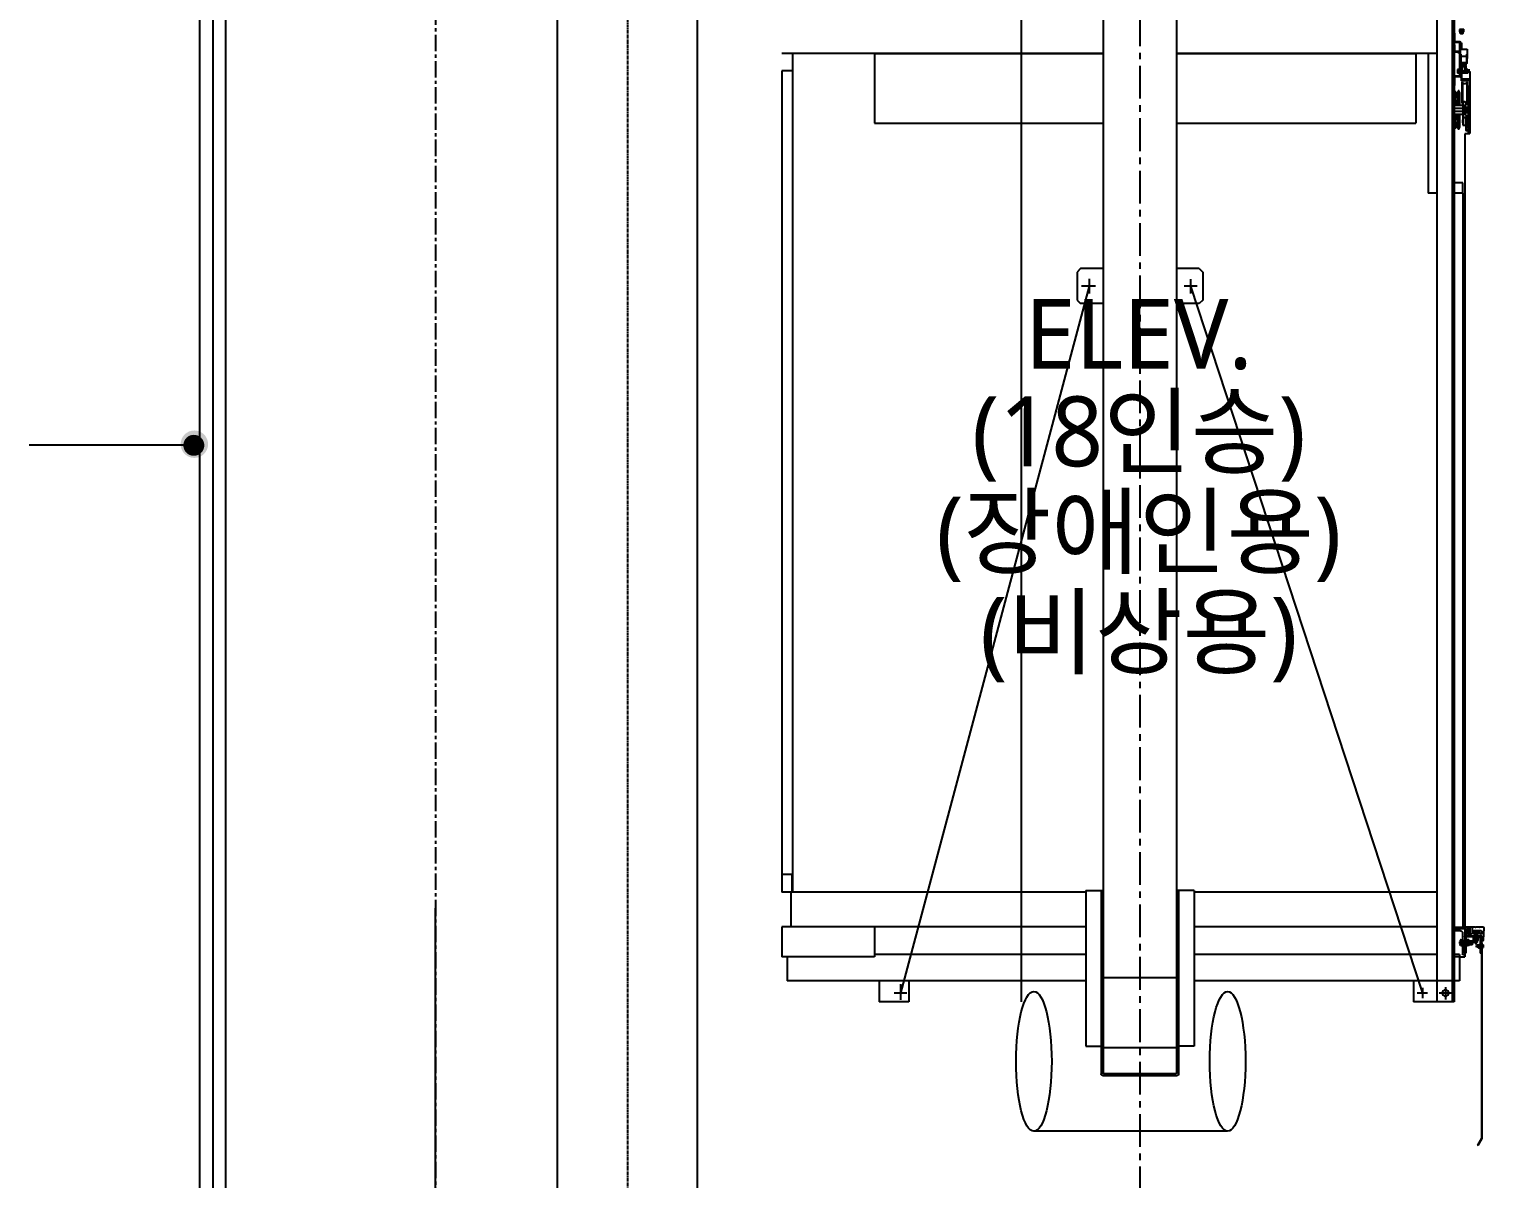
# Model space of a CAD drawing. Header units: millimetres. Extents: x -65167 to 413267, y -17142 to 66587.
# Drawn here: x 392137 to 396303, y 27915 to 31205 of the extents above; entities that cross this region are included whole.
import ezdxf
from ezdxf.enums import TextEntityAlignment as Align

# ---------------------------------------------------------------- set-up
doc = ezdxf.new("R2010")
doc.units = ezdxf.units.MM
doc.header["$LTSCALE"] = 75
doc.header["$MEASUREMENT"] = 0
doc.linetypes.add('CEN', pattern=[62, 60, -1, 0, -1])
doc.linetypes.add('CENTER', pattern=[2, 1.25, -0.25, 0.25, -0.25])
for name, color, linetype in [('A-ETC-9', 9, 'CONTINUOUS'), ('A-SYM', 7, 'CONTINUOUS'), ('CEN', 1, 'CEN'), ('CEN(ST)', 1, 'CENTER'), ('CON', 2, 'CONTINUOUS'), ('ELEV', 253, 'CONTINUOUS'), ('FIN(패널-T75 글라스울)', 6, 'CONTINUOUS'), ('INS', 251, 'BATTING'), ('LED', 7, 'CONTINUOUS'), ('TEXT(노트)', 7, 'CONTINUOUS')]:
    doc.layers.add(name, color=color, linetype=linetype)
doc.styles.add('나눔바른고딕', font='NanumBarunGothic.ttf')
doc.linetypes.add('BATTING', pattern='A,0.0001,-0.1,[134,ltypeshp.shx,S=0.1,R=0,X=-0.1,Y=0],-0.2,[134,ltypeshp.shx,S=0.1,R=180,X=0.1,Y=0],-0.1', length=0.4001)

# ---------------------------------------------------------------- blocks, each defined once
blk = doc.blocks.new('A$C52140DF3')
at = {"layer": 'ELEV'}
for p, q in [((832.6, 2983.7, 0), (832.6, -382.1, 0)), ((1042.6, 2986.9, 0), (1042.6, -382.1, 0)), ((37.6, 2759.9, 0), (37.6, -177.1, 0)), ((43.6, 2759.9, 0), (43.6, -177.1, 0)), ((87.6, 2759.9, 0), (87.6, -177.1, 0)), ((1277.6, 2759.9, 0), (1277.6, -177.1, 0)), ((10, 2604.8, 0), (10, 2603.8, 0)), ((10, 2604.8, 0), (22.5, 2604.8, 0)), ((22.5, 2603.8, 0), (10, 2603.8, 0)), ((10.5, 2603.8, 0), (10.5, 2598.3, 0)), ((22, 2602.8, 0), (10.5, 2602.8, 0)), ((11, 2598, 0), (10.5, 2598.3, 0)), ((11.6, 2597.8, 0), (11, 2598, 0)), ((12.2, 2597.8, 0), (11.6, 2597.8, 0)), ((20.5, 2597.8, 0), (11.9, 2597.8, 0)), ((12.8, 2598, 0), (12.2, 2597.8, 0)), ((12.2, 2594.8, 0), (12.2, 2597.8, 0)), ((12.2, 2594.8, 0), (13.2, 2593.8, 0)), ((20.2, 2594.8, 0), (12.2, 2594.8, 0)), ((13.3, 2598.3, 0), (12.8, 2598, 0)), ((13.2, 2593.8, 0), (13.2, 2597.8, 0)), ((19.2, 2593.8, 0), (13.2, 2593.8, 0)), ((13.3, 2602.8, 0), (13.3, 2598.3, 0)), ((14.5, 2597.9, 0), (13.3, 2598.3, 0)), ((15.6, 2597.8, 0), (14.5, 2597.9, 0)), ((16.8, 2597.8, 0), (15.6, 2597.8, 0)), ((18, 2597.9, 0), (16.8, 2597.8, 0)), ((19.1, 2598.3, 0), (18, 2597.9, 0)), ((19.1, 2602.8, 0), (19.1, 2598.3, 0)), ((19.6, 2598, 0), (19.1, 2598.3, 0)), ((19.2, 2593.8, 0), (19.2, 2597.8, 0)), ((19.2, 2593.8, 0), (20.2, 2594.8, 0)), ((20.2, 2597.8, 0), (19.6, 2598, 0)), ((20.8, 2597.8, 0), (20.2, 2597.8, 0)), ((20.2, 2594.8, 0), (20.2, 2597.8, 0)), ((21.4, 2598, 0), (20.8, 2597.8, 0)), ((22, 2598.3, 0), (21.4, 2598, 0)), ((22, 2603.8, 0), (22, 2598.3, 0)), ((22.5, 2604.8, 0), (22.5, 2603.8, 0)), ((36.4, 2594.8, 0), (36.4, 2571.4, 0)), ((36.4, 2594.8, 0), (37.6, 2594.8, 0)), ((36.4, 2588.3, 0), (37.6, 2588.3, 0)), ((37, 2604.8, 0), (37.1, 2604.8, 0)), ((37.1, 2604.8, 0), (37.3, 2604.7, 0)), ((37.3, 2604.7, 0), (37.4, 2604.7, 0)), ((37.4, 2604.7, 0), (37.5, 2604.6, 0)), ((37.5, 2604.6, 0), (37.6, 2604.6, 0)), ((38, 2594.8, 0), (38, 2571.4, 0)), ((20.4, 2548.8, 0), (0.4, 2548.8, 0)), ((0.4, 2548.8, 0), (0.4, 2521.8, 0)), ((16.4, 2566.3, 0), (16.4, 2548.8, 0)), ((17.7, 2567.2, 0), (17.8, 2567.8, 0)), ((18, 2566.6, 0), (17.7, 2567.2, 0)), ((17.8, 2567.8, 0), (18.4, 2568.5, 0)), ((18, 2567.9, 0), (18, 2548.8, 0)), ((18.4, 2568.5, 0), (19.6, 2569.1, 0)), ((19.4, 2566.9, 0), (19.5, 2567.2, 0)), ((19.6, 2566.6, 0), (19.4, 2566.9, 0)), ((19.5, 2567.2, 0), (19.8, 2567.5, 0)), ((19.6, 2569.1, 0), (21.2, 2569.8, 0)), ((19.6, 2566.6, 0), (19.6, 2548.8, 0)), ((19.8, 2567.5, 0), (20.4, 2567.8, 0)), ((19.8, 2567.3, 0), (22.8, 2567.3, 0)), ((20.4, 2567.8, 0), (21.2, 2568.2, 0)), ((20.4, 2548.8, 0), (20.4, 2521.8, 0)), ((20.7, 2541, 0), (21.4, 2541.4, 0)), ((21.2, 2569.8, 0), (34.8, 2569.8, 0)), ((21.2, 2568.2, 0), (34.8, 2568.2, 0)), ((21.4, 2541.4, 0), (22.4, 2541.8, 0)), ((22.4, 2541.8, 0), (35.9, 2541.8, 0)), ((22.8, 2567.3, 0), (22.8, 2541.8, 0)), ((22.8, 2542.8, 0), (23.9, 2542.8, 0)), ((22.8, 2542.3, 0), (24.4, 2542.3, 0)), ((23.9, 2542.8, 0), (24.4, 2542.3, 0)), ((23.9, 2542.8, 0), (23.9, 2541.8, 0)), ((24.4, 2542.3, 0), (24.4, 2541.8, 0)), ((35.3, 2569.8, 0), (34.8, 2569.8, 0)), ((34.8, 2568.2, 0), (35.5, 2568.2, 0)), ((35.8, 2570.1, 0), (35.3, 2569.8, 0)), ((35.5, 2568.2, 0), (36.1, 2568.4, 0)), ((36.1, 2570.4, 0), (35.8, 2570.1, 0)), ((36.1, 2541.8, 0), (35.9, 2541.8, 0)), ((36.3, 2570.9, 0), (36.1, 2570.4, 0)), ((36.1, 2568.4, 0), (36.7, 2568.8, 0)), ((36.2, 2541.9, 0), (36.1, 2541.8, 0)), ((36.3, 2542, 0), (36.2, 2541.9, 0)), ((36.4, 2571.4, 0), (36.3, 2570.9, 0)), ((36.4, 2542.1, 0), (36.3, 2542, 0)), ((36.4, 2581.3, 0), (37.6, 2581.3, 0)), ((36.4, 2561.8, 0), (37.6, 2561.8, 0)), ((36.4, 2561.8, 0), (36.4, 2542.3, 0)), ((36.4, 2542.3, 0), (36.4, 2542.1, 0)), ((36.7, 2568.8, 0), (37.2, 2569.2, 0)), ((37.2, 2569.2, 0), (37.6, 2569.7, 0)), ((2.4, 2534.8, 0), (0.4, 2534.8, 0)), ((2.4, 2524.8, 0), (0.4, 2524.8, 0)), ((0.4, 2521.8, 0), (1.4, 2521.8, 0)), ((1.3, 2507.6, 0), (1.4, 2507.8, 0)), ((1.3, 2507.4, 0), (1.3, 2507.6, 0)), ((1.5, 2507.2, 0), (1.3, 2507.4, 0)), ((1.4, 2523.8, 0), (1.4, 2507.8, 0)), ((2.4, 2523.8, 0), (1.4, 2523.8, 0)), ((1.9, 2507, 0), (1.5, 2507.2, 0)), ((2.4, 2506.8, 0), (1.9, 2507, 0)), ((2.4, 2534.8, 0), (2.4, 2507.8, 0)), ((2.4, 2527.9, 0), (18.4, 2527.9, 0)), ((18.4, 2510.8, 0), (2.4, 2510.8, 0)), ((18.4, 2507.8, 0), (2.4, 2507.8, 0)), ((3.3, 2506.8, 0), (2.4, 2506.8, 0)), ((3.3, 2507.8, 0), (3.3, 2506.8, 0)), ((4.9, 2502.4, 0), (3.3, 2507.8, 0)), ((4.6, 2502.4, 0), (3.3, 2506.8, 0)), ((3.8, 2501.8, 0), (4, 2502, 0)), ((3.8, 2501.6, 0), (3.8, 2501.8, 0)), ((3.9, 2501.4, 0), (3.8, 2501.6, 0)), ((3.9, 2501.4, 0), (3.9, 2490, 0)), ((4, 2502, 0), (4.4, 2502.2, 0)), ((4.4, 2502.2, 0), (4.9, 2502.4, 0)), ((4.9, 2502.4, 0), (15.9, 2502.4, 0)), ((4.9, 2501.4, 0), (15.9, 2501.4, 0)), ((4.9, 2501.4, 0), (4.9, 2490, 0)), ((15.9, 2502.4, 0), (17.6, 2507.8, 0)), ((15.9, 2502.4, 0), (16.2, 2502.4, 0)), ((15.9, 2501.4, 0), (15.9, 2490, 0)), ((16.2, 2502.4, 0), (17.6, 2506.8, 0)), ((16.2, 2502.4, 0), (16.5, 2502.2, 0)), ((16.4, 2503.1, 0), (16.4, 2502.3, 0)), ((16.5, 2502.2, 0), (16.7, 2502, 0)), ((16.7, 2502, 0), (16.9, 2501.7, 0)), ((16.9, 2501.7, 0), (16.9, 2501.4, 0)), ((16.9, 2501.4, 0), (16.9, 2490, 0)), ((17.6, 2507.8, 0), (17.6, 2506.8, 0)), ((18.4, 2506.8, 0), (17.6, 2506.8, 0)), ((18, 2507.8, 0), (18, 2490.9, 0)), ((18.4, 2534.8, 0), (18.4, 2507.8, 0)), ((18.4, 2534.8, 0), (20.4, 2534.8, 0)), ((18.4, 2524.8, 0), (20.4, 2524.8, 0)), ((18.4, 2523.8, 0), (19.4, 2523.8, 0)), ((18.7, 2506.8, 0), (18.4, 2506.8, 0)), ((19, 2507, 0), (18.7, 2506.8, 0)), ((19.2, 2507.2, 0), (19, 2507, 0)), ((19.4, 2507.5, 0), (19.2, 2507.2, 0)), ((19.4, 2523.8, 0), (19.4, 2507.8, 0)), ((20.4, 2521.8, 0), (19.4, 2521.8, 0)), ((19.4, 2507.8, 0), (19.4, 2507.5, 0)), ((19.6, 2521.8, 0), (19.6, 2490.9, 0)), ((20.2, 2540.2, 0), (20.3, 2540.6, 0)), ((20.4, 2539.8, 0), (20.2, 2540.2, 0)), ((20.3, 2540.6, 0), (20.7, 2541, 0)), ((20.4, 2521.8, 0), (22, 2521.8, 0)), ((22, 2539.9, 0), (22.1, 2540, 0)), ((22, 2539.8, 0), (22, 2539.9, 0)), ((22, 2539.7, 0), (22, 2539.8, 0)), ((22, 2539.7, 0), (22, 2521.8, 0)), ((22.1, 2540, 0), (22.3, 2540.1, 0)), ((22.3, 2540.1, 0), (22.5, 2540.2, 0)), ((22.5, 2540.2, 0), (36, 2540.2, 0)), ((22.8, 2540.2, 0), (22.8, 2490.9, 0)), ((22.8, 2537.3, 0), (24.4, 2537.3, 0)), ((22.8, 2536.8, 0), (23.9, 2536.8, 0)), ((23.9, 2540.2, 0), (23.9, 2536.8, 0)), ((23.9, 2536.8, 0), (24.4, 2537.3, 0)), ((24.4, 2540.2, 0), (24.4, 2537.3, 0)), ((36.4, 2540.2, 0), (36, 2540.2, 0)), ((36.7, 2540.3, 0), (36.4, 2540.2, 0)), ((37, 2540.4, 0), (36.7, 2540.3, 0)), ((37.3, 2540.7, 0), (37, 2540.4, 0)), ((37.6, 2540.9, 0), (37.3, 2540.7, 0)), ((87.6, 2536.9, 0), (832.6, 2536.9, 0)), ((112.6, 2536.9, 0), (112.6, 2136.9, 0)), ((147.6, 2536.9, 0), (147.6, 2336.9, 0)), ((832.6, 2536.9, 0), (147.6, 2536.9, 0)), ((1697.6, 2536.9, 0), (1042.6, 2536.9, 0)), ((1042.6, 2536.9, 0), (1962.6, 2536.9, 0)), ((1697.6, 2536.9, 0), (1697.6, 2336.9, 0)), ((1932.6, 2536.9, 0), (1932.6, 136.9, 0)), ((-7.1, 2488.9, 0), (-1.9, 2488.9, 0)), ((-7, 2485.1, 0), (-6.8, 2485.3, 0)), ((-7, 2484.9, 0), (-7, 2485.1, 0)), ((-6.9, 2484.7, 0), (-7, 2484.9, 0)), ((-6.9, 2484.7, 0), (-6.9, 2307.7, 0)), ((-6.9, 2463.3, 0), (16.4, 2463.3, 0)), ((-6.9, 2458.3, 0), (18, 2458.3, 0)), ((-6.8, 2485.3, 0), (-6.4, 2485.5, 0)), ((-6.4, 2485.5, 0), (-5.9, 2485.7, 0)), ((-5.9, 2485.7, 0), (-1.9, 2485.7, 0)), ((-1.9, 2490.9, 0), (3.9, 2490.9, 0)), ((-1.9, 2490.9, 0), (-1.9, 2480.6, 0)), ((-1.9, 2488.9, 0), (6.4, 2488.9, 0)), ((-1.9, 2485.7, 0), (28.1, 2485.7, 0)), ((-1.9, 2480.6, 0), (28.1, 2480.6, 0)), ((3.4, 2493, 0), (3.4, 2491.1, 0)), ((3.4, 2493, 0), (3.9, 2493, 0)), ((3.4, 2491.1, 0), (3.9, 2491.1, 0)), ((3.9, 2490.9, 0), (6.4, 2490.9, 0)), ((3.9, 2490, 0), (4.9, 2490, 0)), ((4.9, 2493, 0), (6.4, 2493, 0)), ((4.9, 2491.1, 0), (6.4, 2491.1, 0)), ((6.4, 2497.5, 0), (6.9, 2498, 0)), ((6.4, 2497.5, 0), (6.4, 2486.5, 0)), ((6.9, 2486, 0), (6.4, 2486.5, 0)), ((6.9, 2498, 0), (6.9, 2486, 0)), ((6.9, 2498, 0), (13.9, 2498, 0)), ((6.9, 2486, 0), (13.9, 2486, 0)), ((13.9, 2486, 0), (13.9, 2498, 0)), ((13.9, 2498, 0), (14.4, 2497.5, 0)), ((14.4, 2486.5, 0), (13.9, 2486, 0)), ((14.4, 2497.5, 0), (14.4, 2486.5, 0)), ((14.4, 2493, 0), (15.9, 2493, 0)), ((14.4, 2491.1, 0), (15.9, 2491.1, 0)), ((14.4, 2490.9, 0), (17.3, 2490.9, 0)), ((14.4, 2488.9, 0), (28.1, 2488.9, 0)), ((15.9, 2490, 0), (16.9, 2490, 0)), ((16.4, 2480.6, 0), (16.4, 2463.3, 0)), ((16.9, 2493.5, 0), (17.3, 2493.5, 0)), ((16.9, 2490.5, 0), (17.3, 2490.5, 0)), ((17.3, 2493.5, 0), (17.3, 2490.5, 0)), ((17.3, 2490.9, 0), (28.1, 2490.9, 0)), ((17.7, 2472.3, 0), (18, 2473, 0)), ((17.8, 2471.7, 0), (17.7, 2472.3, 0)), ((18.4, 2471, 0), (17.8, 2471.7, 0)), ((18, 2480.6, 0), (18, 2458.3, 0)), ((19.6, 2470.4, 0), (18.4, 2471, 0)), ((19.4, 2472.6, 0), (19.6, 2473, 0)), ((19.5, 2472.3, 0), (19.4, 2472.6, 0)), ((19.8, 2472, 0), (19.5, 2472.3, 0)), ((19.6, 2480.6, 0), (19.6, 2473, 0)), ((21.2, 2469.8, 0), (19.6, 2470.4, 0)), ((19.8, 2472.3, 0), (22.8, 2472.3, 0)), ((20.4, 2471.7, 0), (19.8, 2472, 0)), ((21.2, 2471.4, 0), (20.4, 2471.7, 0)), ((21.2, 2471.4, 0), (34.8, 2471.4, 0)), ((21.2, 2469.8, 0), (34.8, 2469.8, 0)), ((22.8, 2492.8, 0), (23.9, 2492.8, 0)), ((22.8, 2492.3, 0), (24.4, 2492.3, 0)), ((22.8, 2480.6, 0), (22.8, 2472.3, 0)), ((23.9, 2492.8, 0), (23.9, 2490.9, 0)), ((23.9, 2492.8, 0), (24.4, 2492.3, 0)), ((24.4, 2492.3, 0), (24.4, 2490.9, 0)), ((28.1, 2490.9, 0), (28.1, 2480.6, 0)), ((35.5, 2471.3, 0), (34.8, 2471.4, 0)), ((35.3, 2469.7, 0), (34.8, 2469.8, 0)), ((35.8, 2469.5, 0), (35.3, 2469.7, 0)), ((36.1, 2471.1, 0), (35.5, 2471.3, 0)), ((36.1, 2469.1, 0), (35.8, 2469.5, 0)), ((36.7, 2470.8, 0), (36.1, 2471.1, 0)), ((36.3, 2468.7, 0), (36.1, 2469.1, 0)), ((36.4, 2468.2, 0), (36.3, 2468.7, 0)), ((36.4, 2468.2, 0), (36.4, 2444.8, 0)), ((36.4, 2458.3, 0), (37.6, 2458.3, 0)), ((37.2, 2470.3, 0), (36.7, 2470.8, 0)), ((37.6, 2469.8, 0), (37.2, 2470.3, 0)), ((1934.2, 2486.9, 0), (1962.6, 2486.9, 0)), ((1962.6, 2486.9, 0), (1962.6, 1201, 0)), ((-6.9, 2442.2, 0), (-2.4, 2442.2, 0)), ((-2.4, 2442.2, 0), (-2.4, 2306.7, 0)), ((-2.4, 2434.2, 0), (-0.4, 2434.2, 0)), ((-0.4, 2454.2, 0), (-0.4, 2394.2, 0)), ((1.1, 2454.2, 0), (-0.4, 2454.2, 0)), ((3.1, 2451.8, 0), (1.1, 2454.2, 0)), ((1.1, 2454.2, 0), (1.1, 2394.2, 0)), ((6, 2450.4, 0), (3.1, 2451.8, 0)), ((9.2, 2450.4, 0), (6, 2450.4, 0)), ((12.1, 2451.8, 0), (9.2, 2450.4, 0)), ((14.1, 2454.2, 0), (12.1, 2451.8, 0)), ((14.1, 2454.2, 0), (14.1, 2394.2, 0)), ((15.6, 2454.2, 0), (14.1, 2454.2, 0)), ((15.6, 2454.2, 0), (15.6, 2394.2, 0)), ((22.7, 2424.8, 0), (22.8, 2425.7, 0)), ((22.7, 2424.8, 0), (22.7, 2387.3, 0)), ((22.8, 2425.7, 0), (22.9, 2426.7, 0)), ((22.9, 2426.7, 0), (23.1, 2427.6, 0)), ((23.1, 2427.6, 0), (23.3, 2428.6, 0)), ((23.3, 2428.6, 0), (23.5, 2429.6, 0)), ((23.5, 2429.6, 0), (26.4, 2429.6, 0)), ((26.4, 2429.6, 0), (26.7, 2428.6, 0)), ((26.7, 2428.6, 0), (26.9, 2427.7, 0)), ((26.9, 2427.7, 0), (27, 2426.7, 0)), ((27, 2426.7, 0), (27.1, 2425.7, 0)), ((27.1, 2425.7, 0), (27.2, 2424.8, 0)), ((27.2, 2424.8, 0), (27.2, 2387.3, 0)), ((33, 2427, 0), (33, 2407.4, 0)), ((33, 2427, 0), (38, 2427, 0)), ((33, 2422.1, 0), (38, 2422.1, 0)), ((36.4, 2451.3, 0), (37.6, 2451.3, 0)), ((36.4, 2444.8, 0), (37.6, 2444.8, 0)), ((-2.4, 2414.2, 0), (-0.4, 2414.2, 0)), ((1.1, 2394.2, 0), (-0.4, 2394.2, 0)), ((1.1, 2394.2, 0), (3.1, 2396.7, 0)), ((3, 2393.3, 0), (4, 2396.2, 0)), ((3, 2393.3, 0), (3, 2388.3, 0)), ((3, 2388.3, 0), (8, 2388.3, 0)), ((3, 2384.6, 0), (3, 2365, 0)), ((3, 2384.6, 0), (8, 2384.6, 0)), ((3, 2379.7, 0), (8, 2379.7, 0)), ((3.1, 2396.7, 0), (6, 2398.1, 0)), ((4, 2396.2, 0), (6.5, 2398, 0)), ((6, 2398.1, 0), (9.2, 2398.1, 0)), ((6.5, 2398, 0), (9.6, 2398, 0)), ((8, 2388.3, 0), (8, 2361.3, 0)), ((9.2, 2398.1, 0), (12.1, 2396.7, 0)), ((9.6, 2398, 0), (12.1, 2396.2, 0)), ((12.1, 2396.7, 0), (14.1, 2394.2, 0)), ((12.1, 2396.2, 0), (13, 2393.3, 0)), ((13, 2393.3, 0), (13, 2353.3, 0)), ((13, 2387.3, 0), (38, 2387.3, 0)), ((13, 2378.8, 0), (37.9, 2378.8, 0)), ((15.6, 2394.2, 0), (14.1, 2394.2, 0)), ((27.2, 2389.8, 0), (32.2, 2389.8, 0)), ((32.2, 2404.8, 0), (38, 2404.8, 0)), ((32.2, 2404.8, 0), (32.2, 2387.3, 0)), ((32.2, 2389.8, 0), (32.2, 2387.3, 0)), ((33, 2412.3, 0), (38, 2412.3, 0)), ((33, 2407.4, 0), (38, 2407.4, 0)), ((147.6, 2396.9, 0), (147.6, 2338.4, 0)), ((-2.4, 2352.2, 0), (-1.4, 2352.2, 0)), ((3.6, 2352.3, 0), (-1.4, 2352.3, 0)), ((-1.4, 2352.3, 0), (-1.4, 2330.2, 0)), ((3, 2369.9, 0), (8, 2369.9, 0)), ((3, 2365, 0), (8, 2365, 0)), ((3, 2361.3, 0), (3, 2353.3, 0)), ((3, 2361.3, 0), (8, 2361.3, 0)), ((3, 2353.3, 0), (13, 2353.3, 0)), ((3.6, 2352.3, 0), (3.6, 2332.3, 0)), ((3.6, 2347.3, 0), (5.6, 2347.3, 0)), ((3.6, 2337.3, 0), (5.6, 2337.3, 0)), ((5.6, 2353.3, 0), (5.6, 2331.3, 0)), ((12.6, 2353.3, 0), (5.6, 2353.3, 0)), ((12.6, 2353.3, 0), (12.6, 2331.3, 0)), ((12.6, 2346.8, 0), (13.6, 2346.8, 0)), ((12.6, 2337.8, 0), (13.6, 2337.8, 0)), ((13, 2370.8, 0), (37.9, 2370.8, 0)), ((13, 2362.3, 0), (38, 2362.3, 0)), ((13.6, 2346.8, 0), (13.6, 2337.8, 0)), ((22.7, 2362.3, 0), (22.7, 2324.8, 0)), ((27.2, 2362.3, 0), (27.2, 2324.8, 0)), ((27.2, 2359.8, 0), (32.2, 2359.8, 0)), ((32.2, 2362.3, 0), (32.2, 2344.8, 0)), ((32.2, 2362.3, 0), (32.2, 2359.8, 0)), ((32.2, 2344.8, 0), (38, 2344.8, 0)), ((33, 2342.1, 0), (38, 2342.1, 0)), ((33, 2342.1, 0), (33, 2322.5, 0)), ((33, 2337.2, 0), (38, 2337.2, 0)), ((832.6, 2336.9, 0), (147.6, 2336.9, 0)), ((1697.6, 2336.9, 0), (1042.6, 2336.9, 0)), ((-6.9, 2306.7, 0), (-2.4, 2306.7, 0)), ((-2.4, 2330.2, 0), (-1.4, 2330.2, 0)), ((-2.4, 2329.2, 0), (2.9, 2329.2, 0)), ((-2.4, 2329.2, 0), (-2.4, 2315.3, 0)), ((-2.4, 2325.7, 0), (2.9, 2325.7, 0)), ((-2.4, 2318.8, 0), (2.9, 2318.8, 0)), ((-2.4, 2315.3, 0), (2.9, 2315.3, 0)), ((-2.4, 2306.7, 0), (7.6, 2306.7, 0)), ((3.6, 2332.3, 0), (-1.4, 2332.3, 0)), ((2.9, 2329.2, 0), (3.6, 2328.7, 0)), ((3.6, 2326.2, 0), (2.9, 2325.7, 0)), ((2.9, 2325.7, 0), (3.6, 2324.4, 0)), ((3.6, 2320, 0), (2.9, 2318.8, 0)), ((2.9, 2318.8, 0), (3.6, 2318.3, 0)), ((3.6, 2315.8, 0), (2.9, 2315.3, 0)), ((3.6, 2328.7, 0), (4, 2327.9, 0)), ((4, 2327, 0), (3.6, 2326.2, 0)), ((3.6, 2324.4, 0), (4, 2323, 0)), ((4, 2321.5, 0), (3.6, 2320, 0)), ((3.6, 2318.3, 0), (4, 2317.5, 0)), ((4, 2316.6, 0), (3.6, 2315.8, 0)), ((4, 2327.9, 0), (4, 2327, 0)), ((4, 2323, 0), (4, 2321.5, 0)), ((4, 2317.5, 0), (4, 2316.6, 0)), ((4.1, 2327.5, 0), (4.1, 2317, 0)), ((12.6, 2331.3, 0), (5.6, 2331.3, 0)), ((7.6, 2306.7, 0), (7.6, 37.2, 0)), ((22.8, 2323.8, 0), (22.7, 2324.8, 0)), ((22.9, 2322.8, 0), (22.8, 2323.8, 0)), ((23.1, 2321.9, 0), (22.9, 2322.8, 0)), ((23.3, 2320.9, 0), (23.1, 2321.9, 0)), ((23.5, 2320, 0), (23.3, 2320.9, 0)), ((23.5, 2320, 0), (26.4, 2320, 0)), ((26.7, 2320.9, 0), (26.4, 2320, 0)), ((26.9, 2321.9, 0), (26.7, 2320.9, 0)), ((27, 2322.8, 0), (26.9, 2321.9, 0)), ((27.1, 2323.8, 0), (27, 2322.8, 0)), ((27.2, 2324.8, 0), (27.1, 2323.8, 0)), ((33, 2327.4, 0), (38, 2327.4, 0)), ((33, 2322.5, 0), (38, 2322.5, 0)), ((12.6, 2166.9, 0), (37.6, 2166.9, 0)), ((12.6, 2136.9, 0), (12.6, 2166.9, 0)), ((12.6, 2136.9, 0), (37.6, 2136.9, 0)), ((12.6, 2136.9, 0), (12.6, 35.3, 0)), ((87.6, 2136.9, 0), (112.6, 2136.9, 0)), ((767.6, 1920.9, 0), (757.6, 1910.9, 0)), ((767.6, 1920.9, 0), (832.6, 1920.9, 0)), ((1042.6, 1920.9, 0), (1107.6, 1920.9, 0)), ((1107.6, 1920.9, 0), (1117.6, 1910.9, 0)), ((757.6, 1910.9, 0), (757.6, 1830.9, 0)), ((792.6, 1890.4, 0), (792.6, 1849.6, 0)), ((1082.6, 1891.7, 0), (1082.6, 1850.2, 0)), ((1117.6, 1910.9, 0), (1117.6, 1830.9, 0)), ((792.6, 1870.9, 0), (128.8, -152.1, 0)), ((774.1, 1870.9, 0), (810.5, 1870.9, 0)), ((1064.8, 1870.9, 0), (1105, 1870.9, 0)), ((1082.6, 1870.9, 0), (1623.1, -152.1, 0)), ((757.6, 1830.9, 0), (767.6, 1820.9, 0)), ((767.6, 1820.9, 0), (832.6, 1820.9, 0)), ((1042.6, 1820.9, 0), (1107.6, 1820.9, 0)), ((1117.6, 1830.9, 0), (1107.6, 1820.9, 0)), ((1932.6, 1197.9, 0), (1932.6, 136.9, 0)), ((1962.6, 1201, 0), (1962.6, 186.9, 0)), ((1962.6, 1201, 0), (1962.6, 186.9, 0)), ((1932.6, 314, 0), (1932.6, 136.9, 0)), ((1932.6, 314, 0), (1932.6, 136.9, 0)), ((1934.2, 186.9, 0), (1934.2, 136.9, 0)), ((1934.2, 186.9, 0), (1934.2, 136.9, 0)), ((1934.2, 186.9, 0), (1962.6, 186.9, 0)), ((1937.6, 186.9, 0), (1962.6, 186.9, 0)), ((1962.6, 186.9, 0), (1962.6, 136.9, 0)), ((1962.6, 186.9, 0), (1962.6, 136.9, 0)), ((87.6, 136.9, 0), (782.6, 136.9, 0)), ((782.6, 140.9, 0), (782.6, -304.1, 0)), ((782.6, 140.9, 0), (832.6, 140.9, 0)), ((826.6, 140.9, 0), (826.6, -383.1, 0)), ((1092.6, 140.9, 0), (1042.6, 140.9, 0)), ((1048.6, 140.9, 0), (1048.6, -383.1, 0)), ((1092.6, 140.9, 0), (1092.6, -304.1, 0)), ((1092.6, 136.9, 0), (1582.9, 136.9, 0)), ((1582.9, 136.9, 0), (1962.6, 136.9, 0)), ((1937.6, 136.9, 0), (1937.6, 36.9, 0)), ((1937.6, 136.9, 0), (1937.6, 134.6, 0)), ((1937.6, 136.9, 0), (1937.6, 134.6, 0)), ((-47.4, 33.9, 0), (-45, -1.3, 0)), ((-36.2, 36.9, 0), (-44.4, 36.9, 0)), ((-41.4, 24.9, 0), (-41.4, 18.9, 0)), ((-28.9, 11.9, 0), (-41.4, 11.9, 0)), ((-41.4, 11.9, 0), (-41.4, -3.1, 0)), ((-40.4, 7.9, 0), (-40.4, -15.6, 0)), ((-19.4, 26.9, 0), (-39.4, 26.9, 0)), ((-37.4, 16.9, 0), (-39.4, 16.9, 0)), ((-37.2, 7.7, 0), (-37.2, -38.1, 0)), ((-36, 35.9, 0), (-36.2, 36.9, 0)), ((-36.2, 8.7, 0), (3.4, 8.7, 0)), ((-34.8, 35.9, 0), (-36, 35.9, 0)), ((-35.4, 37.3, 0), (-35.4, 34.6, 0)), ((-35.4, 20.9, 0), (-35.4, 18.9, 0)), ((-34.7, 36.9, 0), (-34.8, 35.9, 0)), ((-24.2, 36.9, 0), (-34.7, 36.9, 0)), ((-32.4, 21.9, 0), (-34.4, 21.9, 0)), ((-32.1, 8.7, 0), (-32.1, 5.1, 0)), ((-32.1, 7.1, 0), (-16.7, 7.1, 0)), ((-32.1, 5.1, 0), (-16.7, 5.1, 0)), ((-31.4, 20.9, 0), (-31.4, 16.9, 0)), ((-28.9, 16.9, 0), (-31.4, 16.9, 0)), ((-31.4, 0.3, 0), (-31.4, 5.1, 0)), ((-31.3, 20.6, 0), (-31.3, 16.9, 0)), ((-17.5, 16.9, 0), (-31.3, 16.9, 0)), ((-19.2, 22.4, 0), (-29.6, 22.4, 0)), ((-28.9, 16.9, 0), (-19.9, 16.9, 0)), ((-28.9, 16.9, 0), (-28.9, 8.7, 0)), ((-28.4, 16.9, 0), (-28.4, 8.7, 0)), ((-27.2, 13.9, 0), (-28.4, 15.1, 0)), ((-20.4, 13.9, 0), (-28.4, 13.9, 0)), ((-27.9, 20.6, 0), (-27.9, 16.9, 0)), ((-27.9, 0.3, 0), (-27.9, 5.1, 0)), ((-27.2, 8.7, 0), (-27.2, 13.9, 0)), ((-25.7, 5.1, 0), (-22.9, 7.1, 0)), ((-24.4, 25.2, 0), (-24.4, -12.9, 0)), ((-24, 35.9, 0), (-24.2, 36.9, 0)), ((-22.8, 35.9, 0), (-24, 35.9, 0)), ((-23.4, 37.3, 0), (-23.4, 34.6, 0)), ((-22.7, 36.9, 0), (-22.8, 35.9, 0)), ((-14.4, 36.9, 0), (-22.7, 36.9, 0)), ((7.6, 37.2, 0), (-22.4, 37.2, 0)), ((-20.4, 15.1, 0), (-21.6, 13.9, 0)), ((-21.6, 8.7, 0), (-21.6, 13.9, 0)), ((-20.9, 20.6, 0), (-20.9, 16.9, 0)), ((-20.9, 0.3, 0), (-20.9, 5.1, 0)), ((-20.4, 16.9, 0), (-20.4, 8.7, 0)), ((-19.9, 16.9, 0), (-19.9, 8.7, 0)), ((-17.4, 16.9, 0), (-19.9, 16.9, 0)), ((3.6, 11.9, 0), (-19.9, 11.9, 0)), ((-17.5, 20.6, 0), (-17.5, 16.9, 0)), ((-17.5, 0.2, 0), (-17.5, 5.1, 0)), ((-17.4, 24.9, 0), (-17.4, 16.9, 0)), ((-16.7, 8.7, 0), (-16.7, 5.1, 0)), ((-13.4, 35.9, 0), (-14.4, 36.9, 0)), ((-13.4, 35.9, 0), (-13.4, 17.9, 0)), ((-2.4, 16.9, 0), (-12.4, 16.9, 0)), ((-7.4, 34.9, 0), (-7.4, 9.9, 0)), ((-0.4, 36.9, 0), (-1.4, 35.9, 0)), ((-1.4, 35.9, 0), (-1.4, 17.9, 0)), ((1.8, 36.9, 0), (-0.4, 36.9, 0)), ((0.8, 1.3, 0), (0.8, -17.1, 0)), ((4.4, 1.3, 0), (0.8, 1.3, 0)), ((2, 35.9, 0), (1.8, 36.9, 0)), ((3.2, 35.9, 0), (2, 35.9, 0)), ((2.6, 37.3, 0), (2.6, 34.6, 0)), ((2.6, 29.9, 0), (2.6, 11.9, 0)), ((2.8, 1.3, 0), (2.8, -17.1, 0)), ((3.3, 36.9, 0), (3.2, 35.9, 0)), ((12.6, 36.9, 0), (3.3, 36.9, 0)), ((4.4, 7.7, 0), (4.4, -38.1, 0)), ((4.4, 1.3, 0), (4.4, -17.1, 0)), ((7.6, 31.9, 0), (4.6, 31.9, 0)), ((7.6, 31.9, 0), (7.6, -48.1, 0)), ((7.6, 31.9, 0), (37.6, 31.9, 0)), ((7.6, -38.1, 0), (7.6, 0.5, 0)), ((12.6, 33.9, 0), (9.6, 33.9, 0)), ((12.6, 36.9, 0), (12.6, 33.9, 0)), ((12.6, 35.1, 0), (37.6, 35.1, 0)), ((12.6, 33.9, 0), (12.6, 31.9, 0)), ((13.6, 19.9, 0), (13.6, -40.1, 0)), ((19.6, 25.9, 0), (37.6, 25.9, 0)), ((87.6, 36.9, 0), (782.6, 36.9, 0)), ((1092.6, 36.9, 0), (1596.8, 36.9, 0)), ((1596.8, 36.9, 0), (1962.6, 36.9, 0)), ((1697.6, 35.1, 0), (1697.6, -48.1, 0)), ((1962.6, 36.9, 0), (1962.6, -48.1, 0)), ((-23.3, -18.1, 0), (-47.3, -18.1, 0)), ((-45.1, -14, 0), (-45.5, -14.4, 0)), ((-45.5, -14.4, 0), (-45.5, -14.9, 0)), ((-45.5, -14.7, 0), (-45.5, -21.6, 0)), ((-45.5, -14.9, 0), (-45.1, -15.4, 0)), ((-45.5, -21.4, 0), (-45.1, -20.9, 0)), ((-45.5, -21.8, 0), (-45.5, -21.4, 0)), ((-45.1, -22.3, 0), (-45.5, -21.8, 0)), ((-44.4, -13.5, 0), (-45.1, -14, 0)), ((-45.1, -15.4, 0), (-44.4, -15.8, 0)), ((-45.1, -20.9, 0), (-44.4, -20.4, 0)), ((-44.4, -22.7, 0), (-45.1, -22.3, 0)), ((-44.4, -13.5, 0), (-42, -13.5, 0)), ((-44.4, -15.8, 0), (-42, -15.8, 0)), ((-44.4, -20.4, 0), (-42, -20.4, 0)), ((-44.4, -22.7, 0), (-42, -22.7, 0)), ((-41.4, -3.1, 0), (-43, -3.1, 0)), ((-42, -8.1, 0), (-42, -567.4, 0)), ((-42, -8.1, 0), (-42, -38.1, 0)), ((-40.4, -8.1, 0), (-42, -8.1, 0)), ((-42, -13.5, 0), (-42, -22.7, 0)), ((-37.2, -15.1, 0), (-42, -15.1, 0)), ((-42, -15.6, 0), (-37.2, -15.6, 0)), ((-42, -20.6, 0), (-37.2, -20.6, 0)), ((-37.2, -21.1, 0), (-42, -21.1, 0)), ((-40.5, -15.6, 0), (-40.5, -20.6, 0)), ((-40.4, -8.1, 0), (-40.4, -567.4, 0)), ((-40.4, -20.6, 0), (-40.4, -38.1, 0)), ((-40.4, -38.1, 0), (-37.2, -38.1, 0)), ((-37.2, -12.9, 0), (-35.4, -12.9, 0)), ((-37.2, -22.7, 0), (-37.2, -13.5, 0)), ((-37.2, -23.3, 0), (-35.4, -23.3, 0)), ((-36.4, -23.3, 0), (-36.4, -12.9, 0)), ((-35.4, -18.7, 0), (-36.4, -17.3, 0)), ((-35.4, -12.9, 0), (-35.4, -23.3, 0)), ((-33.1, -13.5, 0), (-35.4, -13.5, 0)), ((-35.4, -22.7, 0), (-35.4, -13.5, 0)), ((-35.4, -22.1, 0), (-35.4, -14, 0)), ((-33.1, -15.8, 0), (-35.4, -15.8, 0)), ((-33.1, -20.4, 0), (-35.4, -20.4, 0)), ((-33.1, -22.7, 0), (-35.4, -22.7, 0)), ((-31.9, -14.7, 0), (-31.9, -21.6, 0)), ((-31.9, -15.6, 0), (-27.8, -15.6, 0)), ((-31.9, -16.4, 0), (-27, -16.4, 0)), ((-31.9, -19.8, 0), (-27, -19.8, 0)), ((-31.9, -20.6, 0), (-27.8, -20.6, 0)), ((-19.2, -1.4, 0), (-29.6, -1.4, 0)), ((-19.2, -1.4, 0), (-29.6, -1.4, 0)), ((-28.4, -1.4, 0), (-28.4, -6.9, 0)), ((-20.4, -6.9, 0), (-28.4, -6.9, 0)), ((-27.2, -8.1, 0), (-28.4, -6.9, 0)), ((-27.8, -15.6, 0), (-27.8, -20.6, 0)), ((-27.8, -15.6, 0), (-27, -16.4, 0)), ((-27.8, -20.6, 0), (-27, -19.8, 0)), ((-27.2, -8.1, 0), (-27.2, -1.4, 0)), ((-21.6, -8.1, 0), (-27.2, -8.1, 0)), ((-27, -16.4, 0), (-27, -19.8, 0)), ((-21.6, -8.1, 0), (-21.6, -1.4, 0)), ((-20.4, -6.9, 0), (-21.6, -8.1, 0)), ((-20.4, -1.4, 0), (-20.4, -6.9, 0)), ((-14.8, -8.1, 0), (24.6, -8.1, 0)), ((-14.8, -8.1, 0), (24.6, -8.1, 0)), ((-13.4, -3.1, 0), (-14.4, -4.1, 0)), ((-14.4, -4.1, 0), (-14.4, -12.1, 0)), ((-6.2, -4.1, 0), (-14.4, -4.1, 0)), ((-13.4, -13.1, 0), (-14.4, -12.1, 0)), ((-6.2, -12.1, 0), (-14.4, -12.1, 0)), ((-13.4, -3.1, 0), (-13.4, -13.1, 0)), ((-6.2, -3.1, 0), (-13.4, -3.1, 0)), ((-6.2, -13.1, 0), (-13.4, -13.1, 0)), ((-6.2, -2.1, 0), (-6.2, -14.2, 0)), ((-5.6, -0.9, 0), (-6.1, -1.7, 0)), ((-6.1, -1.7, 0), (-6.1, -2.5, 0)), ((-6.1, -2.5, 0), (-5.6, -3.3, 0)), ((-6.1, -13.8, 0), (-5.6, -13, 0)), ((-6.1, -14.6, 0), (-6.1, -13.8, 0)), ((-5.6, -15.4, 0), (-6.1, -14.6, 0)), ((-4.4, 0, 0), (-5.6, -0.9, 0)), ((-5.6, -3.3, 0), (-4.4, -4.1, 0)), ((-5.6, -13, 0), (-4.4, -12.2, 0)), ((-4.4, -16.2, 0), (-5.6, -15.4, 0)), ((-4.4, 0, 0), (0.8, 0, 0)), ((-4.4, -4.1, 0), (0.8, -4.1, 0)), ((-4.4, -12.2, 0), (0.8, -12.2, 0)), ((-4.4, -16.2, 0), (0.8, -16.2, 0)), ((0.8, 0, 0), (0.8, -16.2, 0)), ((0.8, -6.9, 0), (2.8, -9.7, 0)), ((4.4, -17.1, 0), (0.8, -17.1, 0)), ((4.4, -2.6, 0), (13.6, -2.6, 0)), ((13.6, -3.1, 0), (4.4, -3.1, 0)), ((13.6, -13.1, 0), (4.4, -13.1, 0)), ((4.4, -13.6, 0), (13.6, -13.6, 0)), ((4.4, -38.1, 0), (7.6, -38.1, 0)), ((13.6, 0, 0), (13.6, -16.2, 0)), ((18.8, 0, 0), (13.6, 0, 0)), ((18.8, -4.1, 0), (13.6, -4.1, 0)), ((18.8, -12.2, 0), (13.6, -12.2, 0)), ((18.8, -16.2, 0), (13.6, -16.2, 0)), ((18.8, 0, 0), (19.7, -0.3, 0)), ((19.7, -3.8, 0), (18.8, -4.1, 0)), ((19.7, -12.4, 0), (18.8, -12.2, 0)), ((18.8, -16.2, 0), (19.7, -15.9, 0)), ((19.7, -0.3, 0), (20.3, -1.1, 0)), ((20.3, -3.1, 0), (19.7, -3.8, 0)), ((20.3, -13.2, 0), (19.7, -12.4, 0)), ((19.7, -15.9, 0), (20.3, -15.2, 0)), ((20.3, -1.1, 0), (20.6, -2.1, 0)), ((20.6, -2.1, 0), (20.3, -3.1, 0)), ((20.6, -14.2, 0), (20.3, -13.2, 0)), ((20.3, -15.2, 0), (20.6, -14.2, 0)), ((20.6, -2.1, 0), (20.6, -14.2, 0)), ((7.6, -43.1, 0), (10.6, -43.1, 0)), ((22.6, -48.1, 0), (7.6, -48.1, 0)), ((22.6, -42.1, 0), (22.6, -117.1, 0)), ((22.6, -42.1, 0), (37.6, -42.1, 0)), ((22.6, -48.1, 0), (37.6, -48.1, 0)), ((87.6, -42.1, 0), (782.6, -42.1, 0)), ((1092.6, -42.1, 0), (1607.7, -42.1, 0)), ((1607.7, -42.1, 0), (1697.4, -42.1, 0)), ((1697.6, -48.1, 0), (1962.6, -48.1, 0)), ((1947.6, -48.1, 0), (1947.6, -117.1, 0)), ((22.6, -117.1, 0), (153.8, -117.1, 0)), ((153.8, -117.1, 0), (153.8, -177.1, 0)), ((153.8, -117.1, 0), (782.6, -117.1, 0)), ((832.6, -109.1, 0), (1042.6, -109.1, 0)), ((1092.6, -117.1, 0), (1618.1, -117.1, 0)), ((1599.6, -117.1, 0), (1599.6, -177.1, 0)), ((1618.1, -117.1, 0), (1947.6, -117.1, 0)), ((1684.6, -117.1, 0), (1684.6, -177.1, 0)), ((44.1, -152.1, 0), (80.8, -152.1, 0)), ((62.6, -134.9, 0), (62.6, -170.6, 0)), ((114, -152.1, 0), (143.5, -152.1, 0)), ((128.8, -137.4, 0), (128.8, -166.9, 0)), ((1604.7, -152.1, 0), (1641.4, -152.1, 0)), ((1623.1, -126.5, 0), (1623.1, -171.8, 0)), ((37.6, -177.1, 0), (87.6, -177.1, 0)), ((40.6, -177.1, 0), (153.8, -177.1, 0)), ((1599.6, -177.1, 0), (1626.4, -177.1, 0)), ((1626.4, -177.1, 0), (1684.6, -177.1, 0)), ((782.6, -304.1, 0), (832.6, -304.1, 0)), ((835.8, -309.1, 0), (1039.4, -309.1, 0)), ((1092.6, -304.1, 0), (1042.6, -304.1, 0)), ((832.6, -389.1, 0), (1042.6, -389.1, 0)), ((833.6, -383.1, 0), (1041.6, -383.1, 0)), ((-41.7, -568.7, 0), (-30.5, -588.1, 0)), ((-40.3, -567.9, 0), (-29.1, -587.3, 0)), ((686.3, -547.8, 0), (1241.2, -547.8, 0)), ((-29.1, -587.3, 0), (-30.5, -588.1, 0))]:
    blk.add_line(p, q, dxfattribs=at)
blk.add_circle((62.6, -152.1, 0), 9, dxfattribs=at)
for centre, radius, start, end in [((-44.4, 33.9, 0), 3, 90, 180), ((-39.4, 24.9, 0), 2, 90, 180), ((-39.4, 18.9, 0), 2, 180, 270), ((-36.4, 7.9, 0), 4, 90, 180), ((-37.4, 18.9, 0), 2, 270, 0), ((-36.2, 7.7, 0), 1, 90, 180), ((-34.4, 20.9, 0), 1, 90, 180), ((-32.4, 20.9, 0), 1, 0, 90), ((-29.6, 20.6, 0), 1.73, 0, 180), ((-24.4, 18, 0), 4.33, 36.8699, 143.1301), ((-24.4, 2.9, 0), 4.33, 216.8699, 323.1301), ((-19.2, 0.3, 0), 1.73, 180, 0), ((-19.4, 24.9, 0), 2, 0, 90), ((-12.4, 17.9, 0), 1, 180, 270), ((-2.4, 17.9, 0), 1, 270, 0), ((4.6, 29.9, 0), 2, 90, 180), ((3.4, 7.7, 0), 1, 0, 90), ((3.6, 7.9, 0), 4, 0, 90), ((9.6, 31.9, 0), 2, 90, 180), ((19.6, 19.9, 0), 6, 90, 180), ((-42.6, -18.1, 0), 2.89, 126.8699, 233.1301), ((-43, -1.1, 0), 2, 183.8655, 270), ((-33.1, -14.7, 0), 1.15, 270, 90), ((-34.8, -18.1, 0), 2.89, 306.8699, 53.1301), ((-0.7, -8.1, 0), 5.49, 132.5627, 227.4373), ((10.6, -40.1, 0), 3, 270, 0), ((15.1, -8.1, 0), 5.49, 312.5627, 47.4373), ((835.8, -305.9, 0), 3.2, 180, 270), ((1039.4, -305.9, 0), 3.2, 270, 0), ((832.6, -383.1, 0), 6, 180, 270), ((833.6, -382.1, 0), 1, 180, 270), ((1041.6, -382.1, 0), 1, 270, 0), ((1042.6, -383.1, 0), 6, 270, 0), ((-39.4, -567.4, 0), 2.6, 180, 210), ((-39.4, -567.4, 0), 1, 180, 210)]:
    blk.add_arc(centre, radius, start, end, dxfattribs=at)
at = {"layer": 'ELEV', "extrusion": (0, 0, -1)}
for centre, radius, start, end in [((29.6, 0.3, 0), 1.73, 180, 0), ((19.2, 20.6, 0), 1.73, 0, 180), ((33.1, -21.6, 0), 1.15, 90, 270)]:
    blk.add_arc(centre, radius, start, end, dxfattribs=at)
for centre in [(686.3, -347.8, 0), (1241.2, -347.8, 0)]:
    blk.add_ellipse(centre, major_axis=(0, -200), ratio=0.255029, dxfattribs=at)

msp = doc.modelspace()

# ---------------------------------------------------------------- hatches: boundary and pattern name
at = {"layer": 'LED', "ltscale": 10000}
h = msp.add_hatch(color=256, dxfattribs=at)
h.dxf.hatch_style = 1
edge = h.paths.add_edge_path()
edge.add_arc((392610.4, 30017.6), 39.3, 360, 720, ccw=False)

# ---------------------------------------------------------------- linework, layer by layer
at = {"layer": 'A-SYM', "const_width": 30}
msp.add_lwpolyline([(392608.9, 30029.4, 1), (392608.9, 29999.4, 1)], format="xyb", close=True, dxfattribs=at)
at = {"layer": 'A-SYM'}
msp.add_lwpolyline([(392608.9, 30014.4), (392137.2, 30014.4)], dxfattribs=at)
at = {"layer": 'CEN', "ltscale": 10000}
msp.add_line((393300.6, 12191.9), (393300.6, 28689.6), dxfattribs=at)
at = {"layer": 'CEN(ST)', "ltscale": 0.1}
msp.add_line((393850.6, 52264.1), (393850.6, 12191.9), dxfattribs=at)
at = {"layer": 'CEN(ST)'}
msp.add_line((395318.1, 49550.3), (395318.1, 12191.9), dxfattribs=at)
at = {"layer": 'CEN(ST)', "ltscale": 0.5}
msp.add_lwpolyline([(393300.6, 52264.1), (393300.6, 13541.4)], dxfattribs=at)
at = {"layer": 'CON', "ltscale": 0.1}
for p, q in [((394050.6, 49550.3), (394050.6, 24950.3)), ((393650.6, 24950.3), (393650.6, 32494.3))]:
    msp.add_line(p, q, dxfattribs=at)
at = {"layer": 'FIN(패널-T75 글라스울)', "ltscale": 10000}
msp.add_lwpolyline([(392625.6, 23850.3), (392700.6, 23850.3), (392700.6, 33500.3), (392625.6, 33500.3)], close=True, dxfattribs=at)
at = {"layer": 'INS', "ltscale": 1.2}
msp.add_line((392663.1, 33500.3), (392663.1, 23850.3), dxfattribs=at)

# ---------------------------------------------------------------- block references
at = {"layer": 'A-ETC-9', "xscale": -1}
msp.add_blockref('A$C52140DF3', (396255.6, 28599.1), dxfattribs=at)

# ---------------------------------------------------------------- texts
at = {"layer": 'TEXT(노트)', "style": '나눔바른고딕'}
for s, p in [('ELEV.', (395315, 30331.4, 0)), ('(18인승)', (395315, 30044.8, 0)), ('(장애인용)', (395315, 29758.1, 0)), ('(비상용)', (395315, 29471.4, 0))]:
    msp.add_text(s, height=200, dxfattribs=at).set_placement(p, align=Align.MIDDLE)

doc.saveas('drawing.dxf')
